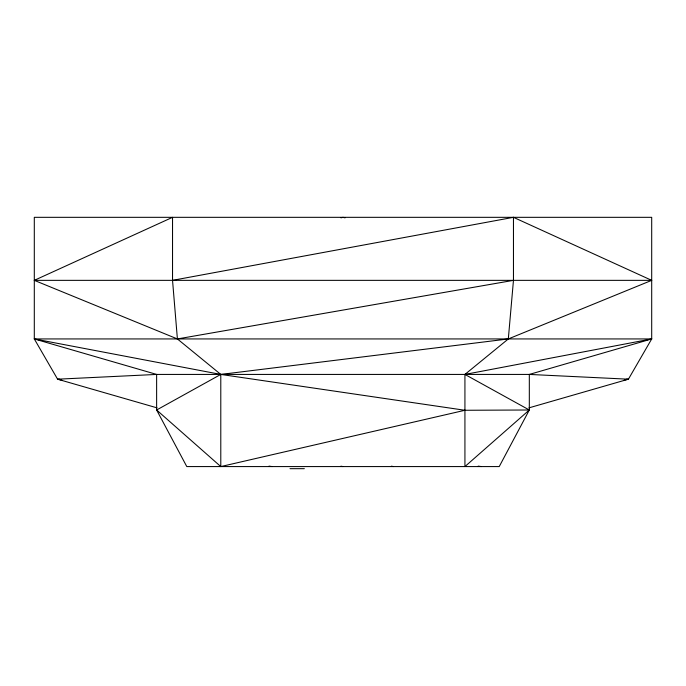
<?xml version="1.0" encoding="UTF-8"?>
<svg xmlns="http://www.w3.org/2000/svg" width="686" height="686" viewBox="0 0 686 686"><rect width="100%" height="100%" fill="white"/><g stroke="black" fill="none" stroke-linecap="round" stroke-linejoin="round"><path stroke-width="1.03" d="M157.051 407.861L57.59 379.195L34.3 338.935L34.3 217.325L651.7 217.325L651.7 338.935L628.41 379.195L528.957 407.861M172.538 280.351L513.462 217.325L513.462 280.351L177.4 338.944L172.538 280.351L172.538 217.325L34.3 280.351L177.4 338.944L220.789 374.427L464.928 410.271L529.318 409.996L529.318 374.427L651.7 338.935L34.3 338.935L156.631 374.427L529.318 374.427L628.41 379.195L624.226 380.053M464.928 410.271L220.789 466.574L220.789 374.427L34.3 338.935M513.462 280.351L508.317 338.944L464.928 374.427L464.928 466.574L529.318 409.996L464.928 374.427L651.7 338.935M529.318 409.996L499.228 466.574L186.789 466.574L156.631 409.996L156.631 374.427L57.59 379.195L61.783 380.053M513.462 217.325L651.7 280.351L508.317 338.944L220.789 374.427L156.631 409.996L220.789 466.574M340.942 217.831L343 217.325L345.058 217.831M34.3 280.351L651.7 280.351M57.59 379.195L59.708 379.195M626.292 379.195L628.41 379.195M289.998 468.675L304.327 468.675M478.159 466.128L481.323 466.574M268.981 466.128L272.145 466.574M340.925 466.188L343 466.574M391.372 466.18L393.472 466.574"/></g></svg>
